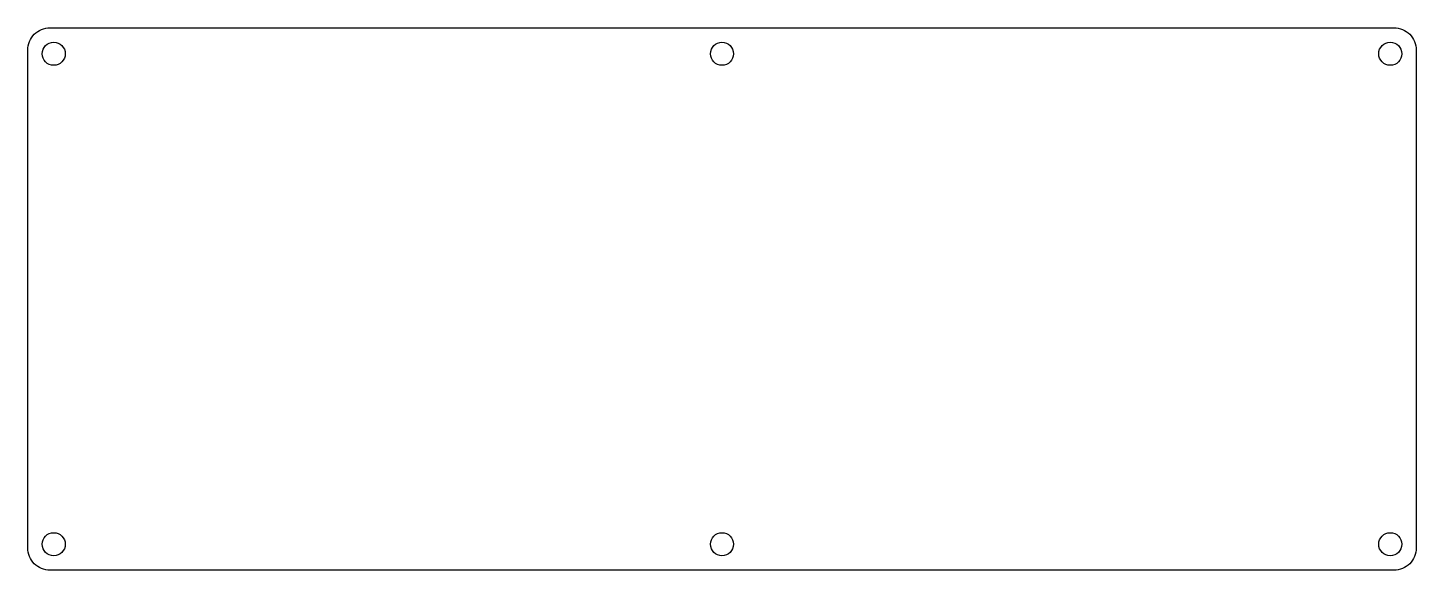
# Model space of a CAD drawing. Header units: millimetres. Extents: x 0 to 374, y 0 to 146.
import ezdxf

# ---------------------------------------------------------------- set-up
doc = ezdxf.new("R2010")
doc.units = ezdxf.units.MM
doc.layers.get('0').update_dxf_attribs({"linetype": 'CONTINUOUS'})

msp = doc.modelspace()

# ---------------------------------------------------------------- linework, layer by layer
msp.add_lwpolyline([(368, 0), (6, 0, -0.414214), (0, 6), (0, 140, -0.414214), (6, 146), (368, 146, -0.414214), (374, 140), (374, 6, -0.414214)], format="xyb", close=True)
for centre in [(7, 139), (187, 139), (367, 139), (7, 7), (187, 7), (367, 7)]:
    msp.add_circle(centre, 3.1)

doc.saveas('drawing.dxf')
